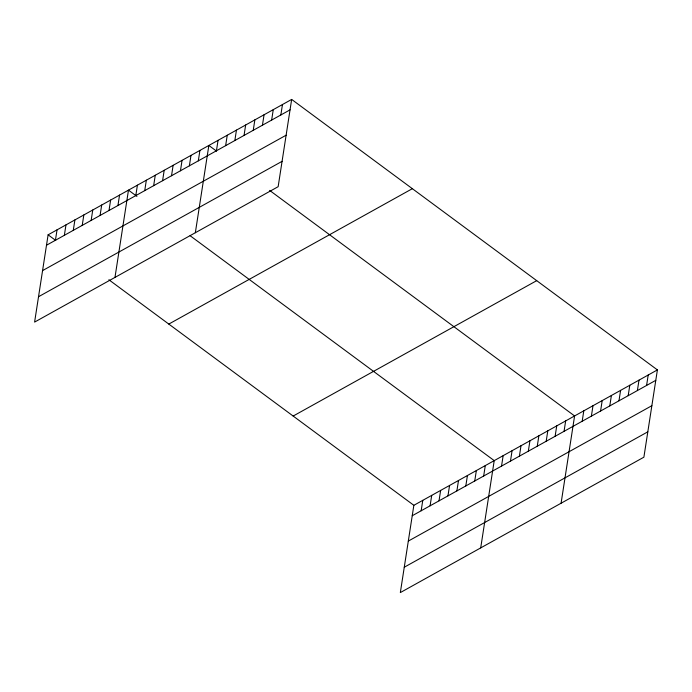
<?xml version="1.0" encoding="UTF-8"?>
<svg xmlns="http://www.w3.org/2000/svg" width="692" height="692" viewBox="0 0 692 692"><rect width="100%" height="100%" fill="white"/><g stroke="black" fill="none" stroke-linecap="round" stroke-linejoin="round"><path stroke-width="1.04" d="M291.661 99.423L48.111 234.813L34.6 322.091L278.149 186.693L291.661 99.423L657.4 369.909L643.889 457.187L400.339 592.577L413.851 505.307L657.4 369.909M55.429 240.288L57.038 229.856M64.356 235.323L65.974 224.891M73.283 230.358L74.9 219.926M82.218 225.393L83.827 214.961M91.145 220.428L92.763 209.996M100.081 215.463L101.689 205.031M109.007 210.498L110.625 200.066M117.934 205.533L119.552 195.101M114.976 277.405L128.478 190.136L136.921 196.381M135.796 195.602L137.414 185.171M144.732 190.637L146.341 180.205M153.659 185.672L155.276 175.24M162.585 180.707L164.203 170.275M171.521 175.742L173.13 165.31M180.448 170.786L182.065 160.354M189.383 165.82L190.992 155.389M198.31 160.855L199.927 150.423M195.343 232.728L208.854 145.458L216.449 151.072M216.44 150.77L218.058 140.338M225.644 145.657L227.253 135.225M234.839 140.545L236.456 130.113M244.042 135.424L245.66 124.992M253.246 130.312L254.855 119.88M262.441 125.2L264.059 114.768M271.645 120.088L273.262 109.656M280.848 114.967L282.466 104.535M421.16 510.774L422.777 500.342M430.095 505.809L431.704 495.377M439.022 500.844L440.64 490.412M447.958 495.879L449.566 485.447M456.884 490.913L458.502 480.482M465.811 485.948L467.429 475.516M474.747 480.983L476.356 470.551M483.673 476.018L485.291 465.586M480.706 547.9L494.218 460.621L190.092 235.704M501.536 466.097L503.153 455.665M510.462 461.132L512.08 450.7M519.398 456.166L521.007 445.734M528.325 451.201L529.942 440.769M537.26 446.236L538.869 435.804M546.187 441.271L547.804 430.839M555.114 436.306L556.731 425.874M564.049 431.341L565.658 420.909M561.082 503.214L574.594 415.944L269.62 190.395M582.18 421.264L583.797 410.832M591.383 416.143L592.992 405.711M600.578 411.031L602.196 400.599M609.782 405.919L611.399 395.487M618.985 400.806L620.594 390.375M628.18 395.686L629.798 385.254M637.384 390.573L639.001 380.142M646.587 385.461L648.196 375.029M46.494 245.245L290.052 109.855M42.567 270.607L286.125 135.208M38.527 296.73L282.077 161.34M168.805 324.081L412.354 188.682M293.157 416.048L536.707 280.649M412.233 515.739L655.782 380.34M408.306 541.092L651.855 405.702M404.266 567.224L647.816 431.825M48.111 234.813L55.706 240.435M108.878 279.758L413.851 505.307"/></g></svg>
